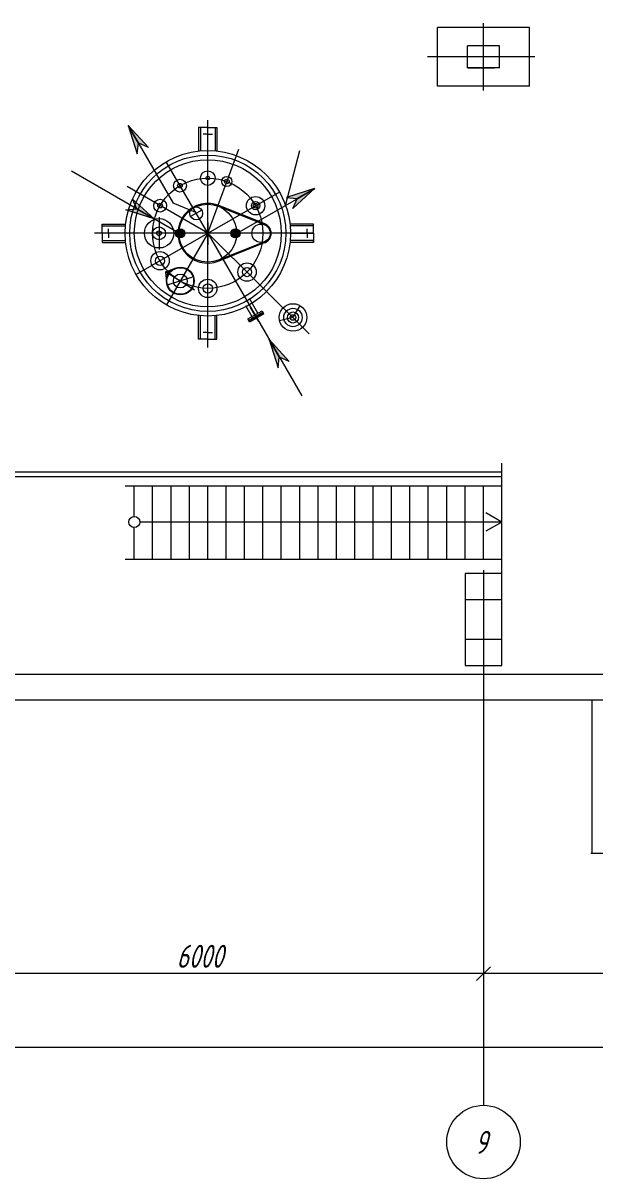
# Model space of a CAD drawing. Header units: millimetres. Extents: x 1663 to 6300, y 431 to 1491.
# Drawn here: x 5932.6 to 6021.6, y 1071.3 to 1251.1 of the extents above; entities that cross this region are included whole.
import ezdxf

# ---------------------------------------------------------------- set-up
doc = ezdxf.new("R2010")
doc.units = ezdxf.units.MM
doc.layers.add('Линия связи (Вновь)', color=3, linetype='Continuous', lineweight=60)
doc.layers.add('Строительный', color=251, linetype='Continuous', lineweight=13)
doc.styles.add('Simplex', font='simplex.shx', dxfattribs={"width": 0.7, "oblique": 15})

# ---------------------------------------------------------------- blocks, each defined once
blk = doc.blocks.new('A$C0AA457AC')
at = {"layer": 'Строительный', "ltscale": 100}
h = blk.add_hatch(color=256, dxfattribs=at)
h.paths.add_polyline_path([(433.64, 240.46), (434.69, 239.98), (432.51, 242.37)])
h.paths.add_polyline_path([(432.51, 242.37), (433.49, 239.29), (433.61, 240.44)])
h = blk.add_hatch(color=256, dxfattribs=at)
h.paths.add_polyline_path([(450.87, 234.38), (450.4, 233.32), (452.78, 235.51)])
h.paths.add_polyline_path([(452.78, 235.51), (449.71, 234.52), (450.86, 234.41)])
h = blk.add_hatch(color=256, dxfattribs=at)
h.paths.add_polyline_path([(433.41, 233.32), (432.94, 234.37), (435.32, 232.2)])
h.paths.add_polyline_path([(435.32, 232.2), (432.24, 233.18), (433.39, 233.29)])
for points in [[(437.66, 230.64, 0.414214), (438.16, 230.14), (438.16, 230.64), (438.66, 230.64, 1)], [(438.16, 230.14, 0.414214), (438.66, 230.64), (438.16, 230.64)], [(444.67, 230.64, -0.414214), (444.17, 230.14), (444.17, 230.64), (443.67, 230.64, -1)], [(444.17, 230.14, -0.414214), (443.67, 230.64), (444.17, 230.64)]]:
    blk.add_hatch(color=256, dxfattribs=at).paths.add_polyline_path(points)
h = blk.add_hatch(color=256, dxfattribs=at)
h.paths.add_polyline_path([(448.96, 217.17), (450.02, 216.69), (447.84, 219.08)])
h.paths.add_polyline_path([(447.84, 219.08), (448.82, 216), (448.93, 217.15)])
for p, q in [((466.16, 246.64), (466.16, 253.04)), ((476.16, 253.04), (466.16, 253.04)), ((471.16, 246.18), (471.16, 253.51)), ((476.16, 246.64), (476.16, 253.04)), ((469.41, 248.64), (469.41, 251.04)), ((472.86, 251.04), (469.41, 251.04)), ((472.91, 251.04), (469.96, 251.04)), ((472.91, 248.64), (472.91, 251.04)), ((476.75, 249.84), (465.06, 249.84)), ((469.41, 248.64), (472.36, 248.64)), ((472.91, 248.64), (469.46, 248.64)), ((476.16, 246.64), (466.16, 246.64)), ((441.16, 218.23), (441.16, 242.93)), ((432.51, 242.37), (437.4, 233.91)), ((432.51, 242.37), (432.51, 242.35)), ((432.51, 242.37), (434.69, 239.98)), ((433.64, 240.46), (432.51, 242.37)), ((433.61, 240.44), (432.51, 242.37)), ((432.51, 242.37), (433.49, 239.29)), ((441.16, 242.14), (440.16, 242.14)), ((440.16, 242.14), (440.16, 239.58)), ((440.36, 242.14), (440.36, 239.6)), ((441.16, 241.44), (440.66, 241.44)), ((441.16, 242.14), (442.16, 242.14)), ((441.16, 241.44), (441.66, 241.44)), ((441.96, 242.14), (441.96, 239.6)), ((442.16, 242.14), (442.16, 239.58)), ((433.49, 239.29), (433.61, 240.44)), ((433.49, 239.29), (433.61, 240.44)), ((434.69, 239.98), (433.64, 240.46)), ((434.69, 239.98), (433.64, 240.46)), ((441.16, 230.64), (444.54, 239.8)), ((449.6, 233.66), (451.18, 239.63)), ((441.16, 230.64), (436.62, 238.41)), ((438.02, 230.64), (426.32, 237.4)), ((441.16, 230.64), (432.39, 235.72)), ((448.96, 235.13), (433.36, 226.15)), ((444.37, 230.64), (452.83, 235.52)), ((452.78, 235.51), (449.71, 234.52)), ((452.78, 235.51), (450.4, 233.32)), ((450.86, 234.41), (452.78, 235.51)), ((450.87, 234.38), (452.78, 235.51)), ((432.94, 234.37), (433.41, 233.32)), ((432.94, 234.37), (433.41, 233.32)), ((435.32, 232.2), (432.94, 234.37)), ((439.85, 232.89), (437.4, 233.91)), ((449.71, 234.52), (450.86, 234.41)), ((449.71, 234.52), (450.86, 234.41)), ((450.4, 233.32), (450.87, 234.38)), ((450.4, 233.32), (450.87, 234.38)), ((432.24, 233.18), (433.39, 233.29)), ((432.24, 233.18), (433.39, 233.29)), ((435.32, 232.2), (432.24, 233.18)), ((433.39, 233.29), (435.32, 232.2)), ((433.41, 233.32), (435.32, 232.2)), ((440.51, 233.15), (439.29, 232.45)), ((447.43, 231.53), (442.32, 233.57)), ((447.47, 231.62), (442.35, 233.67)), ((429.66, 230.64), (429.66, 231.64)), ((429.66, 231.64), (432.22, 231.64)), ((429.66, 231.44), (432.2, 231.44)), ((435.86, 232.41), (435.86, 228.86)), ((441.16, 231.81), (441.16, 229.37)), ((452.66, 231.64), (450.1, 231.64)), ((452.66, 231.44), (450.12, 231.44)), ((452.66, 230.64), (452.66, 231.64)), ((452.66, 230.64), (428.82, 230.64)), ((429.66, 230.64), (429.66, 229.64)), ((430.36, 230.64), (430.36, 231.14)), ((430.36, 230.64), (430.36, 230.14)), ((441.13, 230.59), (436.66, 222.85)), ((441.16, 230.64), (452.21, 219.72)), ((441.19, 230.59), (451.38, 212.94)), ((448.7, 230.64), (448.68, 230.66)), ((450.16, 230.64), (452.66, 230.64)), ((450.16, 230.64), (452.66, 230.64)), ((451.96, 230.64), (451.96, 231.14)), ((452.66, 230.64), (451.96, 230.64)), ((451.96, 230.64), (451.96, 230.14)), ((452.66, 230.64), (452.66, 229.64)), ((452.66, 230.64), (452.66, 230.64)), ((429.66, 229.84), (432.2, 229.84)), ((429.66, 229.64), (432.22, 229.64)), ((447.43, 229.76), (442.32, 227.71)), ((447.47, 229.67), (442.35, 227.62)), ((452.66, 229.64), (450.1, 229.64)), ((452.66, 229.84), (450.12, 229.84)), ((452.66, 229.64), (452.66, 229.84)), ((436.55, 226.45), (437.65, 226.85)), ((439.73, 224.47), (436.55, 226.45)), ((436.55, 226.45), (436.67, 225.29)), ((436.84, 225.08), (439.44, 225.85)), ((436.88, 225.15), (436.91, 225.04)), ((439.36, 225.88), (439.39, 225.78)), ((439.47, 224.53), (439.39, 224.58)), ((439.56, 224.68), (439.47, 224.53)), ((439.56, 224.68), (439.48, 224.73)), ((445.27, 222.77), (445.96, 221.58)), ((446.49, 221.42), (445.5, 223.14)), ((446.62, 221.96), (445.71, 223.53)), ((446.71, 221.04), (445.82, 222.58)), ((450.43, 221.48), (451.22, 222.76)), ((440.16, 219.14), (440.16, 221.7)), ((440.36, 219.14), (440.36, 221.68)), ((441.96, 219.14), (441.96, 221.68)), ((442.16, 219.14), (442.16, 221.7)), ((445.51, 221.32), (447.07, 222.22)), ((445.51, 221.32), (445.59, 221.17)), ((445.59, 221.17), (447.15, 222.07)), ((445.62, 221.12), (447.18, 222.02)), ((446.27, 221.29), (445.71, 220.97)), ((445.82, 221.3), (445.86, 221.29)), ((445.86, 221.29), (446.92, 221.9)), ((446.05, 221.43), (445.9, 221.35)), ((445.93, 221.29), (445.92, 221.32)), ((447.27, 221.87), (446.27, 221.29)), ((446.4, 221.58), (446.28, 221.78)), ((446.7, 221.81), (446.85, 221.89)), ((446.88, 221.84), (446.86, 221.86)), ((446.93, 221.94), (446.92, 221.9)), ((447.07, 222.22), (447.15, 222.07)), ((447.27, 221.87), (447.18, 222.02)), ((450.43, 221.48), (448.98, 221.11)), ((450.43, 221.48), (450.43, 221.48)), ((450.43, 221.48), (450.43, 221.48)), ((450.43, 221.48), (450.43, 221.48)), ((450.43, 221.48), (450.43, 221.48)), ((450.43, 221.48), (452.21, 219.72)), ((450.43, 221.48), (450.43, 221.48)), ((450.43, 221.48), (450.43, 221.48)), ((445.71, 220.97), (445.62, 221.12)), ((441.16, 219.14), (440.16, 219.14)), ((441.16, 219.84), (440.66, 219.84)), ((441.16, 219.84), (441.66, 219.84)), ((441.16, 219.14), (442.16, 219.14)), ((447.84, 219.08), (447.83, 219.05)), ((447.84, 219.08), (450.02, 216.69)), ((448.96, 217.17), (447.84, 219.08)), ((448.93, 217.15), (447.84, 219.08)), ((447.84, 219.08), (448.82, 216)), ((448.82, 216), (448.93, 217.15)), ((448.82, 216), (448.93, 217.15)), ((450.02, 216.69), (448.96, 217.17)), ((450.02, 216.69), (448.96, 217.17)), ((473.16, 193.64), (473.16, 205.64)), ((473.16, 204.64), (378.16, 204.64)), ((473.16, 204.14), (394.26, 204.14)), ((473.16, 203.14), (432.16, 203.14)), ((433.16, 199.83), (433.16, 203.14)), ((435.16, 195.14), (435.16, 203.14)), ((437.16, 195.14), (437.16, 203.14)), ((439.16, 195.14), (439.16, 203.14)), ((441.16, 195.14), (441.16, 203.14)), ((443.16, 195.14), (443.16, 203.14)), ((445.16, 195.14), (445.16, 203.14)), ((447.16, 195.14), (447.16, 203.14)), ((449.16, 195.14), (449.16, 203.14)), ((451.16, 195.14), (451.16, 203.14)), ((453.16, 195.14), (453.16, 203.14)), ((455.16, 195.14), (455.16, 203.14)), ((457.16, 195.14), (457.16, 203.14)), ((459.16, 195.14), (459.16, 203.14)), ((461.16, 195.14), (461.16, 203.14)), ((463.16, 195.14), (463.16, 203.14)), ((465.16, 195.14), (465.16, 203.14)), ((467.16, 195.14), (467.16, 203.14)), ((469.16, 195.14), (469.16, 203.14)), ((471.16, 195.14), (471.16, 203.14)), ((473.16, 199.23), (471.43, 200.23)), ((473.16, 199.23), (433.76, 199.23)), ((473.16, 199.23), (471.43, 198.23)), ((433.16, 195.14), (433.16, 198.63)), ((473.16, 195.14), (432.16, 195.14)), ((473.16, 193.64), (469.16, 193.64)), ((469.16, 193.64), (469.16, 183.64)), ((471.16, 193.98), (471.16, 135.78)), ((473.16, 183.64), (473.16, 193.64)), ((469.16, 190.82), (473.16, 190.82)), ((469.16, 186.47), (473.16, 186.47)), ((469.16, 183.64), (473.16, 183.64)), ((484.96, 182.64), (413.16, 182.64)), ((484.96, 179.84), (371.46, 179.84)), ((482.96, 179.84), (482.96, 163.17)), ((494.02, 163.21), (482.84, 163.17)), ((471.16, 153.65), (471.16, 149.61)), ((471.16, 153.35), (471.16, 149.61)), ((471.16, 150.11), (411.16, 150.11)), ((471.91, 150.86), (470.41, 149.36)), ((470.41, 149.36), (471.91, 150.86)), ((531.16, 150.11), (471.16, 150.11)), ((47.16, 142.1), (655.16, 142.1))]:
    blk.add_line(p, q, dxfattribs=at)
for centre, radius in [((441.16, 230.64), 9), ((441.16, 230.64), 8.5), ((441.16, 230.64), 8), ((441.16, 230.64), 6), ((438.13, 235.82), 0.7), ((441.16, 236.64), 0.8), ((441.16, 236.64), 0.2), ((443.24, 236.27), 0.55), ((443.24, 236.27), 0.25), ((438.13, 235.82), 0.25), ((435.97, 233.65), 0.7), ((435.97, 233.65), 0.25), ((446.36, 233.64), 1), ((446.36, 233.64), 0.45), ((446.36, 233.64), 0.25), ((441.16, 230.64), 3.15), ((439.9, 232.8), 0.7), ((435.86, 230.64), 1.6), ((435.86, 230.64), 0.7), ((446.96, 230.64), 1), ((435.86, 230.64), 0.25), ((438.16, 230.64), 0.5), ((444.17, 230.64), 0.5), ((435.96, 227.65), 1), ((435.96, 227.65), 0.5), ((436.75, 226.33), 0.173), ((438.17, 225.45), 1.5), ((438.17, 225.45), 1.45), ((445.43, 226.42), 1), ((445.43, 226.42), 0.5), ((438.17, 225.45), 0.75), ((438.17, 225.45), 0.1), ((441.16, 224.64), 1), ((441.16, 224.64), 0.5), ((450.43, 221.48), 1.5), ((450.43, 221.48), 1), ((450.43, 221.48), 0.6), ((450.43, 221.48), 0.3), ((433.16, 199.23), 0.6), ((471.16, 131.78), 4)]:
    blk.add_circle(centre, radius, dxfattribs=at)
for centre, radius, start, end in [((441.16, 230.64), 3.25, 65.194, 292.1583), ((446.96, 230.64), 1.1, 286.1974, 73.8026)]:
    blk.add_arc(centre, radius, start, end, dxfattribs=at)
at = {"layer": 'Строительный', "ltscale": 100, "style": 'Simplex', "oblique": 15, "width": 0.7}
for s, p in [('6000', (437.76, 150.74)), ('9', (470.23, 130.5))]:
    blk.add_text(s, height=2.5, dxfattribs=at).set_placement(p)

msp = doc.modelspace()

# ---------------------------------------------------------------- block references
at = {"layer": 'Линия связи (Вновь)', "xscale": 1.43, "yscale": 1.43, "zscale": 1.43}
msp.add_blockref('A$C0AA457AC', (5330.52, 888.63), dxfattribs=at)

doc.saveas('drawing.dxf')
